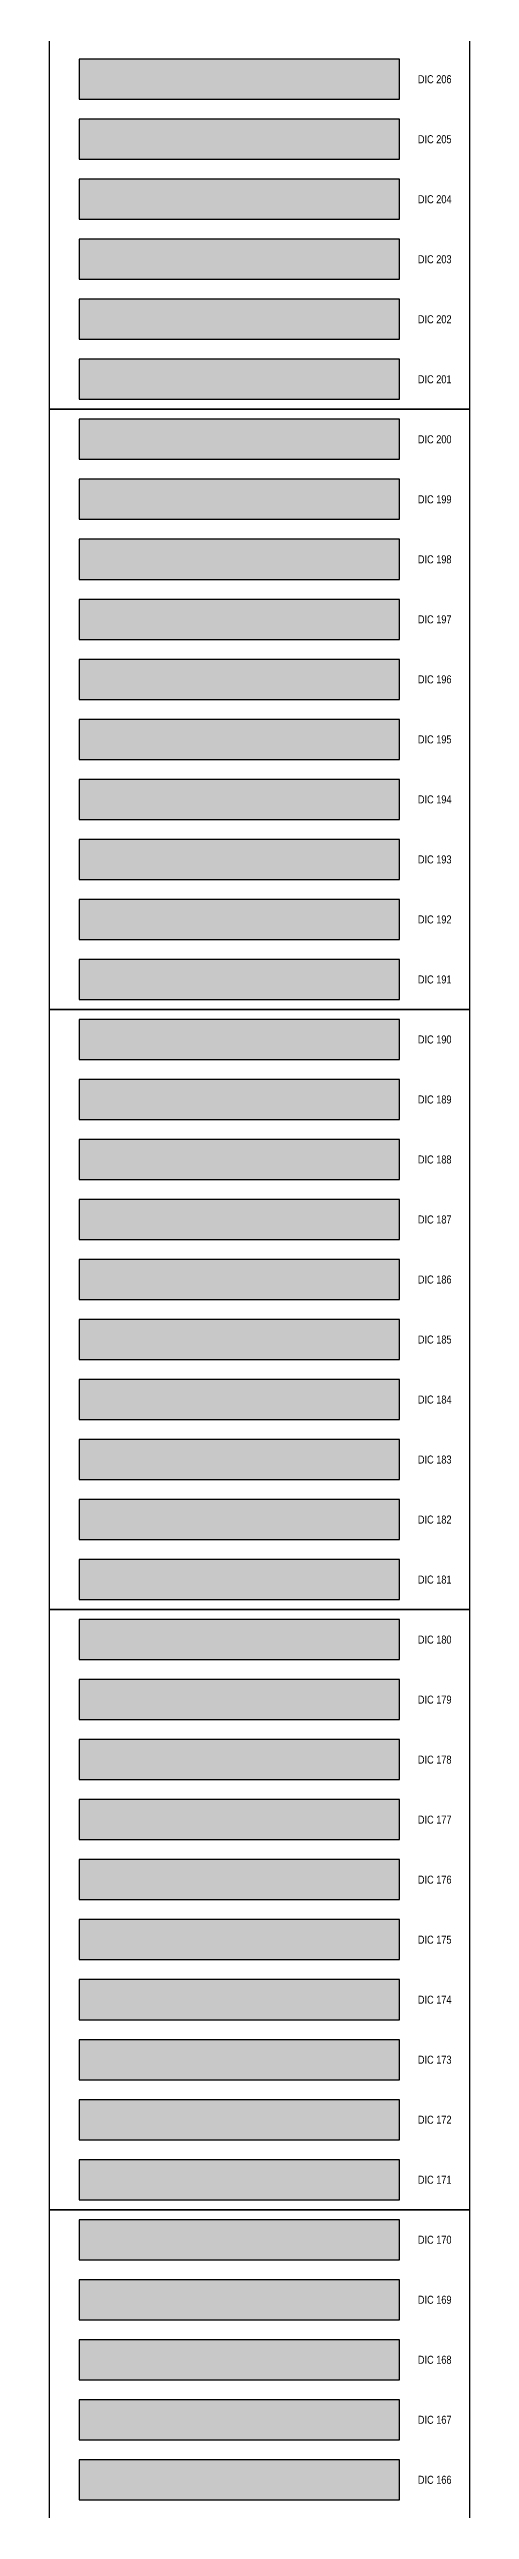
# Model space of a CAD drawing. Header units: millimetres. Extents: x -813692 to 807431, y 0 to 1813163.
# Drawn here: x 0 to 210, y 4950 to 6180 of the extents above; entities that cross this region are included whole.
import ezdxf
from ezdxf.enums import TextEntityAlignment as Align

# ---------------------------------------------------------------- set-up
doc = ezdxf.new("R2010")
doc.units = ezdxf.units.MM
doc.styles.get("Standard").update_dxf_attribs({"font": 'ARIALN.TTF'})

msp = doc.modelspace()

# ---------------------------------------------------------------- hatches: boundary and pattern name
at = {"layer": 'Defpoints', "ltscale": 100, "true_color": 0xf3aa00}
msp.add_hatch(color=40, dxfattribs=at).paths.add_polyline_path([(15, 6155), (175, 6155), (175, 6175), (15, 6175)])
msp.add_hatch(color=40, dxfattribs=at).paths.add_polyline_path([(15, 6155), (175, 6155), (175, 6175), (15, 6175)])
at = {"layer": 'Defpoints', "ltscale": 100, "true_color": 0xf19a00}
msp.add_hatch(color=30, dxfattribs=at).paths.add_polyline_path([(15, 6125), (175, 6125), (175, 6145), (15, 6145)])
msp.add_hatch(color=30, dxfattribs=at).paths.add_polyline_path([(15, 6125), (175, 6125), (175, 6145), (15, 6145)])
at = {"layer": 'Defpoints', "ltscale": 100, "true_color": 0xef790f}
msp.add_hatch(color=30, dxfattribs=at).paths.add_polyline_path([(15, 6095), (175, 6095), (175, 6115), (15, 6115)])
msp.add_hatch(color=30, dxfattribs=at).paths.add_polyline_path([(15, 6095), (175, 6095), (175, 6115), (15, 6115)])
at = {"layer": 'Defpoints', "ltscale": 100, "true_color": 0xc26800}
msp.add_hatch(color=32, dxfattribs=at).paths.add_polyline_path([(15, 6065), (175, 6065), (175, 6085), (15, 6085)])
msp.add_hatch(color=32, dxfattribs=at).paths.add_polyline_path([(15, 6065), (175, 6065), (175, 6085), (15, 6085)])
at = {"layer": 'Defpoints', "ltscale": 100, "true_color": 0xc86500}
msp.add_hatch(color=32, dxfattribs=at).paths.add_polyline_path([(15, 6035), (175, 6035), (175, 6055), (15, 6055)])
msp.add_hatch(color=32, dxfattribs=at).paths.add_polyline_path([(15, 6035), (175, 6035), (175, 6055), (15, 6055)])
at = {"layer": 'Defpoints', "ltscale": 100, "true_color": 0xcb5f12}
msp.add_hatch(color=32, dxfattribs=at).paths.add_polyline_path([(15, 6005), (175, 6005), (175, 6025), (15, 6025)])
msp.add_hatch(color=32, dxfattribs=at).paths.add_polyline_path([(15, 6005), (175, 6005), (175, 6025), (15, 6025)])
at = {"layer": 'Defpoints', "ltscale": 100, "true_color": 0xcb4a28}
msp.add_hatch(color=22, dxfattribs=at).paths.add_polyline_path([(15, 5975), (175, 5975), (175, 5995), (15, 5995)])
msp.add_hatch(color=22, dxfattribs=at).paths.add_polyline_path([(15, 5975), (175, 5975), (175, 5995), (15, 5995)])
at = {"layer": 'Defpoints', "ltscale": 100, "true_color": 0xbd342c}
msp.add_hatch(color=22, dxfattribs=at).paths.add_polyline_path([(15, 5945), (175, 5945), (175, 5965), (15, 5965)])
msp.add_hatch(color=22, dxfattribs=at).paths.add_polyline_path([(15, 5945), (175, 5945), (175, 5965), (15, 5965)])
at = {"layer": 'Defpoints', "ltscale": 100, "true_color": 0xd52e31}
msp.add_hatch(color=242, dxfattribs=at).paths.add_polyline_path([(15, 5915), (175, 5915), (175, 5935), (15, 5935)])
msp.add_hatch(color=242, dxfattribs=at).paths.add_polyline_path([(15, 5915), (175, 5915), (175, 5935), (15, 5935)])
at = {"layer": 'Defpoints', "ltscale": 100, "true_color": 0xb31c31}
msp.add_hatch(color=242, dxfattribs=at).paths.add_polyline_path([(15, 5885), (175, 5885), (175, 5905), (15, 5905)])
msp.add_hatch(color=242, dxfattribs=at).paths.add_polyline_path([(15, 5885), (175, 5885), (175, 5905), (15, 5905)])
at = {"layer": 'Defpoints', "ltscale": 100, "true_color": 0xa31039}
msp.add_hatch(color=234, dxfattribs=at).paths.add_polyline_path([(15, 5855), (175, 5855), (175, 5875), (15, 5875)])
msp.add_hatch(color=234, dxfattribs=at).paths.add_polyline_path([(15, 5855), (175, 5855), (175, 5875), (15, 5875)])
at = {"layer": 'Defpoints', "ltscale": 100, "true_color": 0xb5005e}
msp.add_hatch(color=232, dxfattribs=at).paths.add_polyline_path([(15, 5825), (175, 5825), (175, 5845), (15, 5845)])
msp.add_hatch(color=232, dxfattribs=at).paths.add_polyline_path([(15, 5825), (175, 5825), (175, 5845), (15, 5845)])
at = {"layer": 'Defpoints', "ltscale": 100, "true_color": 0xb90061}
msp.add_hatch(color=232, dxfattribs=at).paths.add_polyline_path([(15, 5795), (175, 5795), (175, 5815), (15, 5815)])
msp.add_hatch(color=232, dxfattribs=at).paths.add_polyline_path([(15, 5795), (175, 5795), (175, 5815), (15, 5815)])
at = {"layer": 'Defpoints', "ltscale": 100, "true_color": 0xa20061}
msp.add_hatch(color=224, dxfattribs=at).paths.add_polyline_path([(15, 5765), (175, 5765), (175, 5785), (15, 5785)])
msp.add_hatch(color=224, dxfattribs=at).paths.add_polyline_path([(15, 5765), (175, 5765), (175, 5785), (15, 5785)])
at = {"layer": 'Defpoints', "ltscale": 100, "true_color": 0x8f0079}
msp.add_hatch(color=224, dxfattribs=at).paths.add_polyline_path([(15, 5735), (175, 5735), (175, 5755), (15, 5755)])
msp.add_hatch(color=224, dxfattribs=at).paths.add_polyline_path([(15, 5735), (175, 5735), (175, 5755), (15, 5755)])
at = {"layer": 'Defpoints', "ltscale": 100, "true_color": 0x910099}
msp.add_hatch(color=214, dxfattribs=at).paths.add_polyline_path([(15, 5705), (175, 5705), (175, 5725), (15, 5725)])
msp.add_hatch(color=214, dxfattribs=at).paths.add_polyline_path([(15, 5705), (175, 5705), (175, 5725), (15, 5725)])
at = {"layer": 'Defpoints', "ltscale": 100, "true_color": 0x9a0bb7}
msp.add_hatch(color=202, dxfattribs=at).paths.add_polyline_path([(15, 5675), (175, 5675), (175, 5695), (15, 5695)])
msp.add_hatch(color=202, dxfattribs=at).paths.add_polyline_path([(15, 5675), (175, 5675), (175, 5695), (15, 5695)])
at = {"layer": 'Defpoints', "ltscale": 100, "true_color": 0x8007b3}
msp.add_hatch(color=204, dxfattribs=at).paths.add_polyline_path([(15, 5645), (175, 5645), (175, 5665), (15, 5665)])
msp.add_hatch(color=204, dxfattribs=at).paths.add_polyline_path([(15, 5645), (175, 5645), (175, 5665), (15, 5665)])
at = {"layer": 'Defpoints', "ltscale": 100, "true_color": 0x6521a0}
msp.add_hatch(color=204, dxfattribs=at).paths.add_polyline_path([(15, 5615), (175, 5615), (175, 5635), (15, 5635)])
msp.add_hatch(color=204, dxfattribs=at).paths.add_polyline_path([(15, 5615), (175, 5615), (175, 5635), (15, 5635)])
at = {"layer": 'Defpoints', "ltscale": 100, "true_color": 0x601bb4}
msp.add_hatch(color=192, dxfattribs=at).paths.add_polyline_path([(15, 5585), (175, 5585), (175, 5605), (15, 5605)])
msp.add_hatch(color=192, dxfattribs=at).paths.add_polyline_path([(15, 5585), (175, 5585), (175, 5605), (15, 5605)])
at = {"layer": 'Defpoints', "ltscale": 100, "true_color": 0x5726b7}
msp.add_hatch(color=192, dxfattribs=at).paths.add_polyline_path([(15, 5555), (175, 5555), (175, 5575), (15, 5575)])
msp.add_hatch(color=192, dxfattribs=at).paths.add_polyline_path([(15, 5555), (175, 5555), (175, 5575), (15, 5575)])
at = {"layer": 'Defpoints', "ltscale": 100, "true_color": 0x4843c2}
msp.add_hatch(color=175, dxfattribs=at).paths.add_polyline_path([(15, 5525), (175, 5525), (175, 5545), (15, 5545)])
msp.add_hatch(color=175, dxfattribs=at).paths.add_polyline_path([(15, 5525), (175, 5525), (175, 5545), (15, 5545)])
at = {"layer": 'Defpoints', "ltscale": 100, "true_color": 0x004f8a}
msp.add_hatch(color=154, dxfattribs=at).paths.add_polyline_path([(15, 5495), (175, 5495), (175, 5515), (15, 5515)])
msp.add_hatch(color=154, dxfattribs=at).paths.add_polyline_path([(15, 5495), (175, 5495), (175, 5515), (15, 5515)])
at = {"layer": 'Defpoints', "ltscale": 100, "true_color": 0x0071c5}
msp.add_hatch(color=152, dxfattribs=at).paths.add_polyline_path([(15, 5465), (175, 5465), (175, 5485), (15, 5485)])
msp.add_hatch(color=152, dxfattribs=at).paths.add_polyline_path([(15, 5465), (175, 5465), (175, 5485), (15, 5485)])
at = {"layer": 'Defpoints', "ltscale": 100, "true_color": 0x0072ba}
msp.add_hatch(color=152, dxfattribs=at).paths.add_polyline_path([(15, 5435), (175, 5435), (175, 5455), (15, 5455)])
msp.add_hatch(color=152, dxfattribs=at).paths.add_polyline_path([(15, 5435), (175, 5435), (175, 5455), (15, 5455)])
at = {"layer": 'Defpoints', "ltscale": 100, "true_color": 0x0081b8}
msp.add_hatch(color=142, dxfattribs=at).paths.add_polyline_path([(15, 5405), (175, 5405), (175, 5425), (15, 5425)])
msp.add_hatch(color=142, dxfattribs=at).paths.add_polyline_path([(15, 5405), (175, 5405), (175, 5425), (15, 5425)])
at = {"layer": 'Defpoints', "ltscale": 100, "true_color": 0x008fb7}
msp.add_hatch(color=142, dxfattribs=at).paths.add_polyline_path([(15, 5375), (175, 5375), (175, 5395), (15, 5395)])
msp.add_hatch(color=142, dxfattribs=at).paths.add_polyline_path([(15, 5375), (175, 5375), (175, 5395), (15, 5395)])
at = {"layer": 'Defpoints', "ltscale": 100, "true_color": 0x0090ba}
msp.add_hatch(color=142, dxfattribs=at).paths.add_polyline_path([(15, 5345), (175, 5345), (175, 5365), (15, 5365)])
msp.add_hatch(color=142, dxfattribs=at).paths.add_polyline_path([(15, 5345), (175, 5345), (175, 5365), (15, 5365)])
at = {"layer": 'Defpoints', "ltscale": 100, "true_color": 0x0099ad}
msp.add_hatch(color=134, dxfattribs=at).paths.add_polyline_path([(15, 5315), (175, 5315), (175, 5335), (15, 5335)])
msp.add_hatch(color=134, dxfattribs=at).paths.add_polyline_path([(15, 5315), (175, 5315), (175, 5335), (15, 5335)])
at = {"layer": 'Defpoints', "ltscale": 100, "true_color": 0x009ca2}
msp.add_hatch(color=134, dxfattribs=at).paths.add_polyline_path([(15, 5285), (175, 5285), (175, 5305), (15, 5305)])
msp.add_hatch(color=134, dxfattribs=at).paths.add_polyline_path([(15, 5285), (175, 5285), (175, 5305), (15, 5305)])
at = {"layer": 'Defpoints', "ltscale": 100, "true_color": 0x00a197}
msp.add_hatch(color=134, dxfattribs=at).paths.add_polyline_path([(15, 5255), (175, 5255), (175, 5275), (15, 5275)])
msp.add_hatch(color=134, dxfattribs=at).paths.add_polyline_path([(15, 5255), (175, 5255), (175, 5275), (15, 5275)])
at = {"layer": 'Defpoints', "ltscale": 100, "true_color": 0x00a794}
msp.add_hatch(color=134, dxfattribs=at).paths.add_polyline_path([(15, 5225), (175, 5225), (175, 5245), (15, 5245)])
msp.add_hatch(color=134, dxfattribs=at).paths.add_polyline_path([(15, 5225), (175, 5225), (175, 5245), (15, 5245)])
at = {"layer": 'Defpoints', "ltscale": 100, "true_color": 0x00b17b}
msp.add_hatch(color=124, dxfattribs=at).paths.add_polyline_path([(15, 5195), (175, 5195), (175, 5215), (15, 5215)])
msp.add_hatch(color=124, dxfattribs=at).paths.add_polyline_path([(15, 5195), (175, 5195), (175, 5215), (15, 5215)])
at = {"layer": 'Defpoints', "ltscale": 100, "true_color": 0x00a56a}
msp.add_hatch(color=124, dxfattribs=at).paths.add_polyline_path([(15, 5165), (175, 5165), (175, 5185), (15, 5185)])
msp.add_hatch(color=124, dxfattribs=at).paths.add_polyline_path([(15, 5165), (175, 5165), (175, 5185), (15, 5185)])
at = {"layer": 'Defpoints', "ltscale": 100, "true_color": 0x00a945}
msp.add_hatch(color=114, dxfattribs=at).paths.add_polyline_path([(15, 5135), (175, 5135), (175, 5155), (15, 5155)])
msp.add_hatch(color=114, dxfattribs=at).paths.add_polyline_path([(15, 5135), (175, 5135), (175, 5155), (15, 5155)])
at = {"layer": 'Defpoints', "ltscale": 100, "true_color": 0x5bbb24}
msp.add_hatch(color=72, dxfattribs=at).paths.add_polyline_path([(15, 5105), (175, 5105), (175, 5125), (15, 5125)])
msp.add_hatch(color=72, dxfattribs=at).paths.add_polyline_path([(15, 5105), (175, 5105), (175, 5125), (15, 5125)])
at = {"layer": 'Defpoints', "ltscale": 100, "true_color": 0xaccd00}
msp.add_hatch(color=62, dxfattribs=at).paths.add_polyline_path([(15, 5075), (175, 5075), (175, 5095), (15, 5095)])
msp.add_hatch(color=62, dxfattribs=at).paths.add_polyline_path([(15, 5075), (175, 5075), (175, 5095), (15, 5095)])
at = {"layer": 'Defpoints', "ltscale": 100, "true_color": 0xcfd400}
msp.add_hatch(color=52, dxfattribs=at).paths.add_polyline_path([(15, 5045), (175, 5045), (175, 5065), (15, 5065)])
msp.add_hatch(color=52, dxfattribs=at).paths.add_polyline_path([(15, 5045), (175, 5045), (175, 5065), (15, 5065)])
at = {"layer": 'Defpoints', "ltscale": 100, "true_color": 0xe2da00}
msp.add_hatch(color=52, dxfattribs=at).paths.add_polyline_path([(15, 5015), (175, 5015), (175, 5035), (15, 5035)])
msp.add_hatch(color=52, dxfattribs=at).paths.add_polyline_path([(15, 5015), (175, 5015), (175, 5035), (15, 5035)])
at = {"layer": 'Defpoints', "ltscale": 100, "true_color": 0xfde100}
msp.add_hatch(color=2, dxfattribs=at).paths.add_polyline_path([(15, 4985), (175, 4985), (175, 5005), (15, 5005)])
msp.add_hatch(color=2, dxfattribs=at).paths.add_polyline_path([(15, 4985), (175, 4985), (175, 5005), (15, 5005)])
at = {"layer": 'Defpoints', "ltscale": 100, "true_color": 0xfeca00}
msp.add_hatch(color=40, dxfattribs=at).paths.add_polyline_path([(15, 4955), (175, 4955), (175, 4975), (15, 4975)])
msp.add_hatch(color=40, dxfattribs=at).paths.add_polyline_path([(15, 4955), (175, 4955), (175, 4975), (15, 4975)])

# ---------------------------------------------------------------- linework, layer by layer
at = {"layer": 'Defpoints', "color": 7, "ltscale": 100}
for points in [[(0, 6000), (210, 6000), (210, 6300), (0, 6300)], [(0, 6000), (210, 6000), (210, 6300), (0, 6300)], [(0, 5700), (210, 5700), (210, 6000), (0, 6000)], [(0, 5700), (210, 5700), (210, 6000), (0, 6000)], [(0, 5400), (210, 5400), (210, 5700), (0, 5700)], [(0, 5400), (210, 5400), (210, 5700), (0, 5700)], [(0, 5100), (210, 5100), (210, 5400), (0, 5400)], [(0, 5100), (210, 5100), (210, 5400), (0, 5400)], [(0, 4800), (210, 4800), (210, 5100), (0, 5100)], [(0, 4800), (210, 4800), (210, 5100), (0, 5100)]]:
    msp.add_lwpolyline(points, close=True, dxfattribs=at)
at = {"layer": 'Defpoints', "color": 40, "ltscale": 100, "true_color": 0xf3aa00}
msp.add_lwpolyline([(15, 6155), (175, 6155), (175, 6175), (15, 6175)], close=True, dxfattribs=at)
msp.add_lwpolyline([(15, 6155), (175, 6155), (175, 6175), (15, 6175)], close=True, dxfattribs=at)
at = {"layer": 'Defpoints', "color": 30, "ltscale": 100, "true_color": 0xf19a00}
msp.add_lwpolyline([(15, 6125), (175, 6125), (175, 6145), (15, 6145)], close=True, dxfattribs=at)
msp.add_lwpolyline([(15, 6125), (175, 6125), (175, 6145), (15, 6145)], close=True, dxfattribs=at)
at = {"layer": 'Defpoints', "color": 30, "ltscale": 100, "true_color": 0xef790f}
msp.add_lwpolyline([(15, 6095), (175, 6095), (175, 6115), (15, 6115)], close=True, dxfattribs=at)
msp.add_lwpolyline([(15, 6095), (175, 6095), (175, 6115), (15, 6115)], close=True, dxfattribs=at)
at = {"layer": 'Defpoints', "color": 32, "ltscale": 100, "true_color": 0xc26800}
msp.add_lwpolyline([(15, 6065), (175, 6065), (175, 6085), (15, 6085)], close=True, dxfattribs=at)
msp.add_lwpolyline([(15, 6065), (175, 6065), (175, 6085), (15, 6085)], close=True, dxfattribs=at)
at = {"layer": 'Defpoints', "color": 32, "ltscale": 100, "true_color": 0xc86500}
msp.add_lwpolyline([(15, 6035), (175, 6035), (175, 6055), (15, 6055)], close=True, dxfattribs=at)
msp.add_lwpolyline([(15, 6035), (175, 6035), (175, 6055), (15, 6055)], close=True, dxfattribs=at)
at = {"layer": 'Defpoints', "color": 32, "ltscale": 100, "true_color": 0xcb5f12}
msp.add_lwpolyline([(15, 6005), (175, 6005), (175, 6025), (15, 6025)], close=True, dxfattribs=at)
msp.add_lwpolyline([(15, 6005), (175, 6005), (175, 6025), (15, 6025)], close=True, dxfattribs=at)
at = {"layer": 'Defpoints', "color": 22, "ltscale": 100, "true_color": 0xcb4a28}
msp.add_lwpolyline([(15, 5975), (175, 5975), (175, 5995), (15, 5995)], close=True, dxfattribs=at)
msp.add_lwpolyline([(15, 5975), (175, 5975), (175, 5995), (15, 5995)], close=True, dxfattribs=at)
at = {"layer": 'Defpoints', "color": 22, "ltscale": 100, "true_color": 0xbd342c}
msp.add_lwpolyline([(15, 5945), (175, 5945), (175, 5965), (15, 5965)], close=True, dxfattribs=at)
msp.add_lwpolyline([(15, 5945), (175, 5945), (175, 5965), (15, 5965)], close=True, dxfattribs=at)
at = {"layer": 'Defpoints', "color": 242, "ltscale": 100, "true_color": 0xd52e31}
msp.add_lwpolyline([(15, 5915), (175, 5915), (175, 5935), (15, 5935)], close=True, dxfattribs=at)
msp.add_lwpolyline([(15, 5915), (175, 5915), (175, 5935), (15, 5935)], close=True, dxfattribs=at)
at = {"layer": 'Defpoints', "color": 242, "ltscale": 100, "true_color": 0xb31c31}
msp.add_lwpolyline([(15, 5885), (175, 5885), (175, 5905), (15, 5905)], close=True, dxfattribs=at)
msp.add_lwpolyline([(15, 5885), (175, 5885), (175, 5905), (15, 5905)], close=True, dxfattribs=at)
at = {"layer": 'Defpoints', "color": 234, "ltscale": 100, "true_color": 0xa31039}
msp.add_lwpolyline([(15, 5855), (175, 5855), (175, 5875), (15, 5875)], close=True, dxfattribs=at)
msp.add_lwpolyline([(15, 5855), (175, 5855), (175, 5875), (15, 5875)], close=True, dxfattribs=at)
at = {"layer": 'Defpoints', "color": 232, "ltscale": 100, "true_color": 0xb5005e}
msp.add_lwpolyline([(15, 5825), (175, 5825), (175, 5845), (15, 5845)], close=True, dxfattribs=at)
msp.add_lwpolyline([(15, 5825), (175, 5825), (175, 5845), (15, 5845)], close=True, dxfattribs=at)
at = {"layer": 'Defpoints', "color": 232, "ltscale": 100, "true_color": 0xb90061}
msp.add_lwpolyline([(15, 5795), (175, 5795), (175, 5815), (15, 5815)], close=True, dxfattribs=at)
msp.add_lwpolyline([(15, 5795), (175, 5795), (175, 5815), (15, 5815)], close=True, dxfattribs=at)
at = {"layer": 'Defpoints', "color": 224, "ltscale": 100, "true_color": 0xa20061}
msp.add_lwpolyline([(15, 5765), (175, 5765), (175, 5785), (15, 5785)], close=True, dxfattribs=at)
msp.add_lwpolyline([(15, 5765), (175, 5765), (175, 5785), (15, 5785)], close=True, dxfattribs=at)
at = {"layer": 'Defpoints', "color": 224, "ltscale": 100, "true_color": 0x8f0079}
msp.add_lwpolyline([(15, 5735), (175, 5735), (175, 5755), (15, 5755)], close=True, dxfattribs=at)
msp.add_lwpolyline([(15, 5735), (175, 5735), (175, 5755), (15, 5755)], close=True, dxfattribs=at)
at = {"layer": 'Defpoints', "color": 214, "ltscale": 100, "true_color": 0x910099}
msp.add_lwpolyline([(15, 5705), (175, 5705), (175, 5725), (15, 5725)], close=True, dxfattribs=at)
msp.add_lwpolyline([(15, 5705), (175, 5705), (175, 5725), (15, 5725)], close=True, dxfattribs=at)
at = {"layer": 'Defpoints', "color": 202, "ltscale": 100, "true_color": 0x9a0bb7}
msp.add_lwpolyline([(15, 5675), (175, 5675), (175, 5695), (15, 5695)], close=True, dxfattribs=at)
msp.add_lwpolyline([(15, 5675), (175, 5675), (175, 5695), (15, 5695)], close=True, dxfattribs=at)
at = {"layer": 'Defpoints', "color": 204, "ltscale": 100, "true_color": 0x8007b3}
msp.add_lwpolyline([(15, 5645), (175, 5645), (175, 5665), (15, 5665)], close=True, dxfattribs=at)
msp.add_lwpolyline([(15, 5645), (175, 5645), (175, 5665), (15, 5665)], close=True, dxfattribs=at)
at = {"layer": 'Defpoints', "color": 204, "ltscale": 100, "true_color": 0x6521a0}
msp.add_lwpolyline([(15, 5615), (175, 5615), (175, 5635), (15, 5635)], close=True, dxfattribs=at)
msp.add_lwpolyline([(15, 5615), (175, 5615), (175, 5635), (15, 5635)], close=True, dxfattribs=at)
at = {"layer": 'Defpoints', "color": 192, "ltscale": 100, "true_color": 0x601bb4}
msp.add_lwpolyline([(15, 5585), (175, 5585), (175, 5605), (15, 5605)], close=True, dxfattribs=at)
msp.add_lwpolyline([(15, 5585), (175, 5585), (175, 5605), (15, 5605)], close=True, dxfattribs=at)
at = {"layer": 'Defpoints', "color": 192, "ltscale": 100, "true_color": 0x5726b7}
msp.add_lwpolyline([(15, 5555), (175, 5555), (175, 5575), (15, 5575)], close=True, dxfattribs=at)
msp.add_lwpolyline([(15, 5555), (175, 5555), (175, 5575), (15, 5575)], close=True, dxfattribs=at)
at = {"layer": 'Defpoints', "color": 175, "ltscale": 100, "true_color": 0x4843c2}
msp.add_lwpolyline([(15, 5525), (175, 5525), (175, 5545), (15, 5545)], close=True, dxfattribs=at)
msp.add_lwpolyline([(15, 5525), (175, 5525), (175, 5545), (15, 5545)], close=True, dxfattribs=at)
at = {"layer": 'Defpoints', "color": 154, "ltscale": 100, "true_color": 0x004f8a}
msp.add_lwpolyline([(15, 5495), (175, 5495), (175, 5515), (15, 5515)], close=True, dxfattribs=at)
msp.add_lwpolyline([(15, 5495), (175, 5495), (175, 5515), (15, 5515)], close=True, dxfattribs=at)
at = {"layer": 'Defpoints', "color": 152, "ltscale": 100, "true_color": 0x0071c5}
msp.add_lwpolyline([(15, 5465), (175, 5465), (175, 5485), (15, 5485)], close=True, dxfattribs=at)
msp.add_lwpolyline([(15, 5465), (175, 5465), (175, 5485), (15, 5485)], close=True, dxfattribs=at)
at = {"layer": 'Defpoints', "color": 152, "ltscale": 100, "true_color": 0x0072ba}
msp.add_lwpolyline([(15, 5435), (175, 5435), (175, 5455), (15, 5455)], close=True, dxfattribs=at)
msp.add_lwpolyline([(15, 5435), (175, 5435), (175, 5455), (15, 5455)], close=True, dxfattribs=at)
at = {"layer": 'Defpoints', "color": 142, "ltscale": 100, "true_color": 0x0081b8}
msp.add_lwpolyline([(15, 5405), (175, 5405), (175, 5425), (15, 5425)], close=True, dxfattribs=at)
msp.add_lwpolyline([(15, 5405), (175, 5405), (175, 5425), (15, 5425)], close=True, dxfattribs=at)
at = {"layer": 'Defpoints', "color": 142, "ltscale": 100, "true_color": 0x008fb7}
msp.add_lwpolyline([(15, 5375), (175, 5375), (175, 5395), (15, 5395)], close=True, dxfattribs=at)
msp.add_lwpolyline([(15, 5375), (175, 5375), (175, 5395), (15, 5395)], close=True, dxfattribs=at)
at = {"layer": 'Defpoints', "color": 142, "ltscale": 100, "true_color": 0x0090ba}
msp.add_lwpolyline([(15, 5345), (175, 5345), (175, 5365), (15, 5365)], close=True, dxfattribs=at)
msp.add_lwpolyline([(15, 5345), (175, 5345), (175, 5365), (15, 5365)], close=True, dxfattribs=at)
at = {"layer": 'Defpoints', "color": 134, "ltscale": 100, "true_color": 0x0099ad}
msp.add_lwpolyline([(15, 5315), (175, 5315), (175, 5335), (15, 5335)], close=True, dxfattribs=at)
msp.add_lwpolyline([(15, 5315), (175, 5315), (175, 5335), (15, 5335)], close=True, dxfattribs=at)
at = {"layer": 'Defpoints', "color": 134, "ltscale": 100, "true_color": 0x009ca2}
msp.add_lwpolyline([(15, 5285), (175, 5285), (175, 5305), (15, 5305)], close=True, dxfattribs=at)
msp.add_lwpolyline([(15, 5285), (175, 5285), (175, 5305), (15, 5305)], close=True, dxfattribs=at)
at = {"layer": 'Defpoints', "color": 134, "ltscale": 100, "true_color": 0x00a197}
msp.add_lwpolyline([(15, 5255), (175, 5255), (175, 5275), (15, 5275)], close=True, dxfattribs=at)
msp.add_lwpolyline([(15, 5255), (175, 5255), (175, 5275), (15, 5275)], close=True, dxfattribs=at)
at = {"layer": 'Defpoints', "color": 134, "ltscale": 100, "true_color": 0x00a794}
msp.add_lwpolyline([(15, 5225), (175, 5225), (175, 5245), (15, 5245)], close=True, dxfattribs=at)
msp.add_lwpolyline([(15, 5225), (175, 5225), (175, 5245), (15, 5245)], close=True, dxfattribs=at)
at = {"layer": 'Defpoints', "color": 124, "ltscale": 100, "true_color": 0x00b17b}
msp.add_lwpolyline([(15, 5195), (175, 5195), (175, 5215), (15, 5215)], close=True, dxfattribs=at)
msp.add_lwpolyline([(15, 5195), (175, 5195), (175, 5215), (15, 5215)], close=True, dxfattribs=at)
at = {"layer": 'Defpoints', "color": 124, "ltscale": 100, "true_color": 0x00a56a}
msp.add_lwpolyline([(15, 5165), (175, 5165), (175, 5185), (15, 5185)], close=True, dxfattribs=at)
msp.add_lwpolyline([(15, 5165), (175, 5165), (175, 5185), (15, 5185)], close=True, dxfattribs=at)
at = {"layer": 'Defpoints', "color": 114, "ltscale": 100, "true_color": 0x00a945}
msp.add_lwpolyline([(15, 5135), (175, 5135), (175, 5155), (15, 5155)], close=True, dxfattribs=at)
msp.add_lwpolyline([(15, 5135), (175, 5135), (175, 5155), (15, 5155)], close=True, dxfattribs=at)
at = {"layer": 'Defpoints', "color": 72, "ltscale": 100, "true_color": 0x5bbb24}
msp.add_lwpolyline([(15, 5105), (175, 5105), (175, 5125), (15, 5125)], close=True, dxfattribs=at)
msp.add_lwpolyline([(15, 5105), (175, 5105), (175, 5125), (15, 5125)], close=True, dxfattribs=at)
at = {"layer": 'Defpoints', "color": 62, "ltscale": 100, "true_color": 0xaccd00}
msp.add_lwpolyline([(15, 5075), (175, 5075), (175, 5095), (15, 5095)], close=True, dxfattribs=at)
msp.add_lwpolyline([(15, 5075), (175, 5075), (175, 5095), (15, 5095)], close=True, dxfattribs=at)
at = {"layer": 'Defpoints', "color": 52, "ltscale": 100, "true_color": 0xcfd400}
msp.add_lwpolyline([(15, 5045), (175, 5045), (175, 5065), (15, 5065)], close=True, dxfattribs=at)
msp.add_lwpolyline([(15, 5045), (175, 5045), (175, 5065), (15, 5065)], close=True, dxfattribs=at)
at = {"layer": 'Defpoints', "color": 52, "ltscale": 100, "true_color": 0xe2da00}
msp.add_lwpolyline([(15, 5015), (175, 5015), (175, 5035), (15, 5035)], close=True, dxfattribs=at)
msp.add_lwpolyline([(15, 5015), (175, 5015), (175, 5035), (15, 5035)], close=True, dxfattribs=at)
at = {"layer": 'Defpoints', "color": 2, "ltscale": 100, "true_color": 0xfde100}
msp.add_lwpolyline([(15, 4985), (175, 4985), (175, 5005), (15, 5005)], close=True, dxfattribs=at)
msp.add_lwpolyline([(15, 4985), (175, 4985), (175, 5005), (15, 5005)], close=True, dxfattribs=at)
at = {"layer": 'Defpoints', "color": 40, "ltscale": 100, "true_color": 0xfeca00}
msp.add_lwpolyline([(15, 4955), (175, 4955), (175, 4975), (15, 4975)], close=True, dxfattribs=at)
msp.add_lwpolyline([(15, 4955), (175, 4955), (175, 4975), (15, 4975)], close=True, dxfattribs=at)

# ---------------------------------------------------------------- texts
at = {"layer": 'Defpoints', "color": 7, "ltscale": 100}
for s, p in [('DIC 206', (192.5, 6165)), ('DIC 206', (192.5, 6165)), ('DIC 205', (192.5, 6135)), ('DIC 205', (192.5, 6135)), ('DIC 204', (192.5, 6105)), ('DIC 204', (192.5, 6105)), ('DIC 203', (192.5, 6075)), ('DIC 203', (192.5, 6075)), ('DIC 202', (192.5, 6045)), ('DIC 202', (192.5, 6045)), ('DIC 201', (192.5, 6015)), ('DIC 201', (192.5, 6015)), ('DIC 200', (192.5, 5985)), ('DIC 200', (192.5, 5985)), ('DIC 199', (192.5, 5955)), ('DIC 199', (192.5, 5955)), ('DIC 198', (192.5, 5925)), ('DIC 198', (192.5, 5925)), ('DIC 197', (192.5, 5895)), ('DIC 197', (192.5, 5895)), ('DIC 196', (192.5, 5865)), ('DIC 196', (192.5, 5865)), ('DIC 195', (192.5, 5835)), ('DIC 195', (192.5, 5835)), ('DIC 194', (192.5, 5805)), ('DIC 194', (192.5, 5805)), ('DIC 193', (192.5, 5775)), ('DIC 193', (192.5, 5775)), ('DIC 192', (192.5, 5745)), ('DIC 192', (192.5, 5745)), ('DIC 191', (192.5, 5715)), ('DIC 191', (192.5, 5715)), ('DIC 190', (192.5, 5685)), ('DIC 190', (192.5, 5685)), ('DIC 189', (192.5, 5655)), ('DIC 189', (192.5, 5655)), ('DIC 188', (192.5, 5625)), ('DIC 188', (192.5, 5625)), ('DIC 187', (192.5, 5595)), ('DIC 187', (192.5, 5595)), ('DIC 186', (192.5, 5565)), ('DIC 186', (192.5, 5565)), ('DIC 185', (192.5, 5535)), ('DIC 185', (192.5, 5535)), ('DIC 184', (192.5, 5505)), ('DIC 184', (192.5, 5505)), ('DIC 183', (192.5, 5475)), ('DIC 183', (192.5, 5475)), ('DIC 182', (192.5, 5445)), ('DIC 182', (192.5, 5445)), ('DIC 181', (192.5, 5415)), ('DIC 181', (192.5, 5415)), ('DIC 180', (192.5, 5385)), ('DIC 180', (192.5, 5385)), ('DIC 179', (192.5, 5355)), ('DIC 179', (192.5, 5355)), ('DIC 178', (192.5, 5325)), ('DIC 178', (192.5, 5325)), ('DIC 177', (192.5, 5295)), ('DIC 177', (192.5, 5295)), ('DIC 176', (192.5, 5265)), ('DIC 176', (192.5, 5265)), ('DIC 175', (192.5, 5235)), ('DIC 175', (192.5, 5235)), ('DIC 174', (192.5, 5205)), ('DIC 174', (192.5, 5205)), ('DIC 173', (192.5, 5175)), ('DIC 173', (192.5, 5175)), ('DIC 172', (192.5, 5145)), ('DIC 172', (192.5, 5145)), ('DIC 171', (192.5, 5115)), ('DIC 171', (192.5, 5115)), ('DIC 170', (192.5, 5085)), ('DIC 170', (192.5, 5085)), ('DIC 169', (192.5, 5055)), ('DIC 169', (192.5, 5055)), ('DIC 168', (192.5, 5025)), ('DIC 168', (192.5, 5025)), ('DIC 167', (192.5, 4995)), ('DIC 167', (192.5, 4995)), ('DIC 166', (192.5, 4965)), ('DIC 166', (192.5, 4965))]:
    msp.add_text(s, height=4, dxfattribs=at).set_placement(p, align=Align.MIDDLE)

doc.saveas('drawing.dxf')
